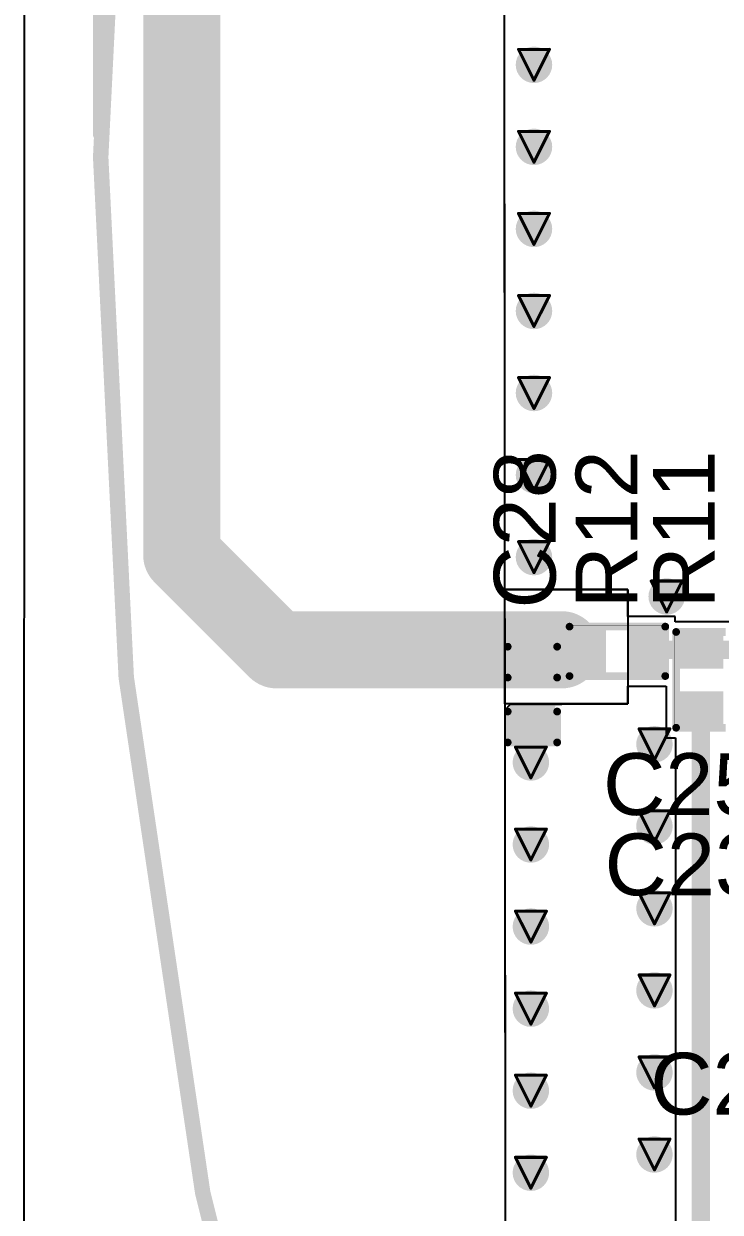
# Model space of a CAD drawing. Header units: inches. Extents: x -89 to 427, y -87 to 99.
# Drawn here: x -88.58 to -77.13, y -17.35 to 2.19 of the extents above; entities that cross this region are included whole.
import ezdxf

# ---------------------------------------------------------------- set-up
doc = ezdxf.new("R2010")
doc.units = ezdxf.units.IN
for name, color, linetype in [('Board_Outline', 56, 'Continuous'), ('Bottom Layer', 5, 'Continuous'), ('Dimension', 6, 'Continuous'), ('Drill Drawing', 1, 'Continuous'), ('Multi-Layer', 9, 'Continuous'), ('Top Layer', 1, 'Continuous'), ('Top Overlay', 2, 'Continuous'), ('Top Paste', 8, 'Continuous'), ('Top Solder', 216, 'Continuous'), ('Via Holes', 16, 'Continuous')]:
    doc.layers.add(name, color=color, linetype=linetype)
doc.styles.add('Arial', font='', dxfattribs={"height": 0.2})
doc.styles.get('Arial').set_extended_font_data('Arial')

msp = doc.modelspace()

# ---------------------------------------------------------------- hatches: boundary and pattern name
at = {"layer": 'Bottom Layer'}
h = msp.add_hatch(color=5, dxfattribs=at)
edge = h.paths.add_edge_path()
edge.add_arc((-80.188, 1.519), 0.3, 0, 360)
h = msp.add_hatch(color=5, dxfattribs=at)
edge = h.paths.add_edge_path()
edge.add_arc((-80.188, 0.17), 0.3, 0, 360)
h = msp.add_hatch(color=5, dxfattribs=at)
edge = h.paths.add_edge_path()
edge.add_arc((-80.188, -1.18), 0.3, 0, 360)
h = msp.add_hatch(color=5, dxfattribs=at)
edge = h.paths.add_edge_path()
edge.add_arc((-80.188, -2.53), 0.3, 0, 360)
h = msp.add_hatch(color=5, dxfattribs=at)
edge = h.paths.add_edge_path()
edge.add_arc((-80.188, -3.879), 0.3, 0, 360)
h = msp.add_hatch(color=5, dxfattribs=at)
edge = h.paths.add_edge_path()
edge.add_arc((-80.188, -5.229), 0.3, 0, 360)
h = msp.add_hatch(color=5, dxfattribs=at)
edge = h.paths.add_edge_path()
edge.add_arc((-80.188, -6.579), 0.3, 0, 360)
h = msp.add_hatch(color=5, dxfattribs=at)
edge = h.paths.add_edge_path()
edge.add_arc((-78.006, -7.226), 0.3, 0, 360)
h = msp.add_hatch(color=5, dxfattribs=at)
edge = h.paths.add_edge_path()
edge.add_arc((-78.207, -9.657), 0.3, 0, 360)
h = msp.add_hatch(color=5, dxfattribs=at)
edge = h.paths.add_edge_path()
edge.add_arc((-80.239, -9.957), 0.3, 0, 360)
h = msp.add_hatch(color=5, dxfattribs=at)
edge = h.paths.add_edge_path()
edge.add_arc((-78.207, -11.006), 0.3, 0, 360)
h = msp.add_hatch(color=5, dxfattribs=at)
edge = h.paths.add_edge_path()
edge.add_arc((-80.239, -11.306), 0.3, 0, 360)
h = msp.add_hatch(color=5, dxfattribs=at)
edge = h.paths.add_edge_path()
edge.add_arc((-78.207, -12.356), 0.3, 0, 360)
h = msp.add_hatch(color=5, dxfattribs=at)
edge = h.paths.add_edge_path()
edge.add_arc((-80.239, -12.656), 0.3, 0, 360)
h = msp.add_hatch(color=5, dxfattribs=at)
edge = h.paths.add_edge_path()
edge.add_arc((-78.207, -13.706), 0.3, 0, 360)
h = msp.add_hatch(color=5, dxfattribs=at)
edge = h.paths.add_edge_path()
edge.add_arc((-80.239, -14.006), 0.3, 0, 360)
h = msp.add_hatch(color=5, dxfattribs=at)
edge = h.paths.add_edge_path()
edge.add_arc((-78.207, -15.055), 0.3, 0, 360)
h = msp.add_hatch(color=5, dxfattribs=at)
edge = h.paths.add_edge_path()
edge.add_arc((-80.239, -15.355), 0.3, 0, 360)
h = msp.add_hatch(color=5, dxfattribs=at)
edge = h.paths.add_edge_path()
edge.add_arc((-78.207, -16.405), 0.3, 0, 360)
h = msp.add_hatch(color=5, dxfattribs=at)
edge = h.paths.add_edge_path()
edge.add_arc((-80.239, -16.705), 0.3, 0, 360)
at = {"layer": 'Top Layer'}
h = msp.add_hatch(color=1, dxfattribs=at)
edge = h.paths.add_edge_path()
edge.add_arc((-80.188, 1.519), 0.3, 0, 360)
h = msp.add_hatch(color=1, dxfattribs=at)
edge = h.paths.add_edge_path()
edge.add_arc((-80.188, 0.17), 0.3, 0, 360)
h = msp.add_hatch(color=1, dxfattribs=at)
edge = h.paths.add_edge_path()
edge.add_arc((-80.188, -1.18), 0.3, 0, 360)
h = msp.add_hatch(color=1, dxfattribs=at)
edge = h.paths.add_edge_path()
edge.add_arc((-80.188, -2.53), 0.3, 0, 360)
h = msp.add_hatch(color=1, dxfattribs=at)
edge = h.paths.add_edge_path()
edge.add_arc((-80.188, -3.879), 0.3, 0, 360)
h = msp.add_hatch(color=1, dxfattribs=at)
edge = h.paths.add_edge_path()
edge.add_arc((-80.188, -5.229), 0.3, 0, 360)
h = msp.add_hatch(color=1, dxfattribs=at)
edge = h.paths.add_edge_path()
edge.add_arc((-80.188, -6.579), 0.3, 0, 360)
h = msp.add_hatch(color=1, dxfattribs=at)
edge = h.paths.add_edge_path()
edge.add_arc((-78.006, -7.226), 0.3, 0, 360)
for points in [[(-79.057, -7.811), (-79.057, -8.446), (-79.515, -8.446), (-79.515, -7.811)], [(-78.118, -7.811), (-78.118, -8.446), (-78.575, -8.446), (-78.575, -7.811)], [(-77.762, -7.899), (-77.127, -7.899), (-77.127, -8.357), (-77.762, -8.357)], [(-79.896, -8.598), (-80.531, -8.598), (-80.531, -8.141), (-79.896, -8.141)], [(-77.762, -8.839), (-77.127, -8.839), (-77.127, -9.296), (-77.762, -9.296)], [(-79.896, -9.538), (-80.531, -9.538), (-80.531, -9.081), (-79.896, -9.081)]]:
    msp.add_hatch(color=1, dxfattribs=at).paths.add_polyline_path(points)
h = msp.add_hatch(color=1, dxfattribs=at)
edge = h.paths.add_edge_path()
edge.add_arc((-78.207, -9.657), 0.3, 0, 360)
h = msp.add_hatch(color=1, dxfattribs=at)
edge = h.paths.add_edge_path()
edge.add_arc((-80.239, -9.957), 0.3, 0, 360)
h = msp.add_hatch(color=1, dxfattribs=at)
edge = h.paths.add_edge_path()
edge.add_arc((-78.207, -11.006), 0.3, 0, 360)
h = msp.add_hatch(color=1, dxfattribs=at)
edge = h.paths.add_edge_path()
edge.add_arc((-80.239, -11.306), 0.3, 0, 360)
h = msp.add_hatch(color=1, dxfattribs=at)
edge = h.paths.add_edge_path()
edge.add_arc((-78.207, -12.356), 0.3, 0, 360)
h = msp.add_hatch(color=1, dxfattribs=at)
edge = h.paths.add_edge_path()
edge.add_arc((-80.239, -12.656), 0.3, 0, 360)
h = msp.add_hatch(color=1, dxfattribs=at)
edge = h.paths.add_edge_path()
edge.add_arc((-78.207, -13.706), 0.3, 0, 360)
h = msp.add_hatch(color=1, dxfattribs=at)
edge = h.paths.add_edge_path()
edge.add_arc((-80.239, -14.006), 0.3, 0, 360)
h = msp.add_hatch(color=1, dxfattribs=at)
edge = h.paths.add_edge_path()
edge.add_arc((-78.207, -15.055), 0.3, 0, 360)
h = msp.add_hatch(color=1, dxfattribs=at)
edge = h.paths.add_edge_path()
edge.add_arc((-80.239, -15.355), 0.3, 0, 360)
h = msp.add_hatch(color=1, dxfattribs=at)
edge = h.paths.add_edge_path()
edge.add_arc((-78.207, -16.405), 0.3, 0, 360)
h = msp.add_hatch(color=1, dxfattribs=at)
edge = h.paths.add_edge_path()
edge.add_arc((-80.239, -16.705), 0.3, 0, 360)
at = {"layer": 'Top Paste'}
for points in [[(-79.057, -7.811), (-79.057, -8.446), (-79.515, -8.446), (-79.515, -7.811)], [(-78.118, -7.811), (-78.118, -8.446), (-78.575, -8.446), (-78.575, -7.811)], [(-77.762, -7.899), (-77.127, -7.899), (-77.127, -8.357), (-77.762, -8.357)], [(-79.896, -8.598), (-80.531, -8.598), (-80.531, -8.141), (-79.896, -8.141)], [(-77.762, -8.839), (-77.127, -8.839), (-77.127, -9.296), (-77.762, -9.296)], [(-79.896, -9.538), (-80.531, -9.538), (-80.531, -9.081), (-79.896, -9.081)]]:
    msp.add_hatch(color=8, dxfattribs=at).paths.add_polyline_path(points)
at = {"layer": 'Top Solder'}
for points in [[(-79.002, -7.756), (-79.002, -8.501), (-79.57, -8.501), (-79.57, -7.756)], [(-78.063, -7.756), (-78.063, -8.501), (-78.63, -8.501), (-78.63, -7.756)], [(-77.817, -7.844), (-77.072, -7.844), (-77.072, -8.412), (-77.817, -8.412)], [(-79.836, -8.658), (-80.591, -8.658), (-80.591, -8.081), (-79.836, -8.081)], [(-77.817, -8.784), (-77.072, -8.784), (-77.072, -9.351), (-77.817, -9.351)], [(-79.836, -9.598), (-80.591, -9.598), (-80.591, -9.021), (-79.836, -9.021)]]:
    msp.add_hatch(color=216, dxfattribs=at).paths.add_polyline_path(points)
at = {"layer": 'Via Holes'}
h = msp.add_hatch(color=7, dxfattribs=at)
edge = h.paths.add_edge_path()
edge.add_arc((-80.188, 1.519), 0.15, 0, 360)
h = msp.add_hatch(color=7, dxfattribs=at)
edge = h.paths.add_edge_path()
edge.add_arc((-80.188, 0.17), 0.15, 0, 360)
h = msp.add_hatch(color=7, dxfattribs=at)
edge = h.paths.add_edge_path()
edge.add_arc((-80.188, -1.18), 0.15, 0, 360)
h = msp.add_hatch(color=7, dxfattribs=at)
edge = h.paths.add_edge_path()
edge.add_arc((-80.188, -2.53), 0.15, 0, 360)
h = msp.add_hatch(color=7, dxfattribs=at)
edge = h.paths.add_edge_path()
edge.add_arc((-80.188, -3.879), 0.15, 0, 360)
h = msp.add_hatch(color=7, dxfattribs=at)
edge = h.paths.add_edge_path()
edge.add_arc((-80.188, -5.229), 0.15, 0, 360)
h = msp.add_hatch(color=7, dxfattribs=at)
edge = h.paths.add_edge_path()
edge.add_arc((-80.188, -6.579), 0.15, 0, 360)
h = msp.add_hatch(color=7, dxfattribs=at)
edge = h.paths.add_edge_path()
edge.add_arc((-78.006, -7.226), 0.15, 0, 360)
h = msp.add_hatch(color=7, dxfattribs=at)
edge = h.paths.add_edge_path()
edge.add_arc((-78.207, -9.657), 0.15, 0, 360)
h = msp.add_hatch(color=7, dxfattribs=at)
edge = h.paths.add_edge_path()
edge.add_arc((-80.239, -9.957), 0.15, 0, 360)
h = msp.add_hatch(color=7, dxfattribs=at)
edge = h.paths.add_edge_path()
edge.add_arc((-78.207, -11.006), 0.15, 0, 360)
h = msp.add_hatch(color=7, dxfattribs=at)
edge = h.paths.add_edge_path()
edge.add_arc((-80.239, -11.306), 0.15, 0, 360)
h = msp.add_hatch(color=7, dxfattribs=at)
edge = h.paths.add_edge_path()
edge.add_arc((-78.207, -12.356), 0.15, 0, 360)
h = msp.add_hatch(color=7, dxfattribs=at)
edge = h.paths.add_edge_path()
edge.add_arc((-80.239, -12.656), 0.15, 0, 360)
h = msp.add_hatch(color=7, dxfattribs=at)
edge = h.paths.add_edge_path()
edge.add_arc((-78.207, -13.706), 0.15, 0, 360)
h = msp.add_hatch(color=7, dxfattribs=at)
edge = h.paths.add_edge_path()
edge.add_arc((-80.239, -14.006), 0.15, 0, 360)
h = msp.add_hatch(color=7, dxfattribs=at)
edge = h.paths.add_edge_path()
edge.add_arc((-78.207, -15.055), 0.15, 0, 360)
h = msp.add_hatch(color=7, dxfattribs=at)
edge = h.paths.add_edge_path()
edge.add_arc((-80.239, -15.355), 0.15, 0, 360)
h = msp.add_hatch(color=7, dxfattribs=at)
edge = h.paths.add_edge_path()
edge.add_arc((-78.207, -16.405), 0.15, 0, 360)
h = msp.add_hatch(color=7, dxfattribs=at)
edge = h.paths.add_edge_path()
edge.add_arc((-80.239, -16.705), 0.15, 0, 360)

# ---------------------------------------------------------------- linework, layer by layer
at = {"layer": 'Board_Outline'}
for points in [[(87.312, 0, 0.254, 0.254, 1), (-87.312, 0, 0.254, 0.254, 1)], [(-87.376, 0, 0.127, 0.127, 1), (-87.249, 0, 0.127, 0.127, 1)]]:
    msp.add_lwpolyline(points, format="xyseb", close=True, dxfattribs=at)
at = {"layer": 'Bottom Layer'}
msp.add_line((-80.644, -32.791), (-80.698, 32.66), dxfattribs=at)
at = {"layer": 'Dimension'}
msp.add_lwpolyline([(-87.312, 0.381, 0.254, 0.254, 0), (-87.312, 98.831, 0.254, 0.254, 0)], format="xyseb", dxfattribs=at)
msp.add_lwpolyline([(-87.376, 0.381, 0.127, 0.127, 1), (-87.249, 0.381, 0.127, 0.127, 1)], format="xyseb", close=True, dxfattribs=at)
at = {"layer": 'Drill Drawing'}
for points in [[(-80.442, 1.773, 0.0508, 0.0508, 0), (-79.934, 1.773, 0.0508, 0.0508, 0)], [(-80.442, 1.773, 0.0508, 0.0508, 0), (-80.188, 1.265, 0.0508, 0.0508, 0)], [(-80.188, 1.265, 0.0508, 0.0508, 0), (-79.934, 1.773, 0.0508, 0.0508, 0)], [(-80.442, 0.424, 0.0508, 0.0508, 0), (-79.934, 0.424, 0.0508, 0.0508, 0)], [(-80.442, 0.424, 0.0508, 0.0508, 0), (-80.188, -0.084, 0.0508, 0.0508, 0)], [(-80.188, -0.084, 0.0508, 0.0508, 0), (-79.934, 0.424, 0.0508, 0.0508, 0)], [(-80.442, -0.926, 0.0508, 0.0508, 0), (-79.934, -0.926, 0.0508, 0.0508, 0)], [(-80.442, -0.926, 0.0508, 0.0508, 0), (-80.188, -1.434, 0.0508, 0.0508, 0)], [(-80.188, -1.434, 0.0508, 0.0508, 0), (-79.934, -0.926, 0.0508, 0.0508, 0)], [(-80.442, -2.276, 0.0508, 0.0508, 0), (-79.934, -2.276, 0.0508, 0.0508, 0)], [(-80.442, -2.276, 0.0508, 0.0508, 0), (-80.188, -2.784, 0.0508, 0.0508, 0)], [(-80.188, -2.784, 0.0508, 0.0508, 0), (-79.934, -2.276, 0.0508, 0.0508, 0)], [(-80.442, -3.625, 0.0508, 0.0508, 0), (-79.934, -3.625, 0.0508, 0.0508, 0)], [(-80.442, -3.625, 0.0508, 0.0508, 0), (-80.188, -4.133, 0.0508, 0.0508, 0)], [(-80.188, -4.133, 0.0508, 0.0508, 0), (-79.934, -3.625, 0.0508, 0.0508, 0)], [(-80.442, -4.975, 0.0508, 0.0508, 0), (-79.934, -4.975, 0.0508, 0.0508, 0)], [(-80.442, -4.975, 0.0508, 0.0508, 0), (-80.188, -5.483, 0.0508, 0.0508, 0)], [(-80.188, -5.483, 0.0508, 0.0508, 0), (-79.934, -4.975, 0.0508, 0.0508, 0)], [(-80.442, -6.325, 0.0508, 0.0508, 0), (-79.934, -6.325, 0.0508, 0.0508, 0)], [(-80.442, -6.325, 0.0508, 0.0508, 0), (-80.188, -6.833, 0.0508, 0.0508, 0)], [(-80.188, -6.833, 0.0508, 0.0508, 0), (-79.934, -6.325, 0.0508, 0.0508, 0)], [(-78.26, -6.972, 0.0508, 0.0508, 0), (-77.752, -6.972, 0.0508, 0.0508, 0)], [(-78.26, -6.972, 0.0508, 0.0508, 0), (-78.006, -7.48, 0.0508, 0.0508, 0)], [(-78.006, -7.48, 0.0508, 0.0508, 0), (-77.752, -6.972, 0.0508, 0.0508, 0)], [(-78.461, -9.403, 0.0508, 0.0508, 0), (-77.953, -9.403, 0.0508, 0.0508, 0)], [(-78.461, -9.403, 0.0508, 0.0508, 0), (-78.207, -9.911, 0.0508, 0.0508, 0)], [(-78.207, -9.911, 0.0508, 0.0508, 0), (-77.953, -9.403, 0.0508, 0.0508, 0)], [(-80.493, -9.703, 0.0508, 0.0508, 0), (-79.985, -9.703, 0.0508, 0.0508, 0)], [(-80.493, -9.703, 0.0508, 0.0508, 0), (-80.239, -10.211, 0.0508, 0.0508, 0)], [(-80.239, -10.211, 0.0508, 0.0508, 0), (-79.985, -9.703, 0.0508, 0.0508, 0)], [(-78.461, -10.752, 0.0508, 0.0508, 0), (-77.953, -10.752, 0.0508, 0.0508, 0)], [(-78.461, -10.752, 0.0508, 0.0508, 0), (-78.207, -11.26, 0.0508, 0.0508, 0)], [(-78.207, -11.26, 0.0508, 0.0508, 0), (-77.953, -10.752, 0.0508, 0.0508, 0)], [(-80.493, -11.052, 0.0508, 0.0508, 0), (-79.985, -11.052, 0.0508, 0.0508, 0)], [(-80.493, -11.052, 0.0508, 0.0508, 0), (-80.239, -11.56, 0.0508, 0.0508, 0)], [(-80.239, -11.56, 0.0508, 0.0508, 0), (-79.985, -11.052, 0.0508, 0.0508, 0)], [(-78.461, -12.102, 0.0508, 0.0508, 0), (-77.953, -12.102, 0.0508, 0.0508, 0)], [(-78.461, -12.102, 0.0508, 0.0508, 0), (-78.207, -12.61, 0.0508, 0.0508, 0)], [(-78.207, -12.61, 0.0508, 0.0508, 0), (-77.953, -12.102, 0.0508, 0.0508, 0)], [(-80.493, -12.402, 0.0508, 0.0508, 0), (-79.985, -12.402, 0.0508, 0.0508, 0)], [(-80.493, -12.402, 0.0508, 0.0508, 0), (-80.239, -12.91, 0.0508, 0.0508, 0)], [(-80.239, -12.91, 0.0508, 0.0508, 0), (-79.985, -12.402, 0.0508, 0.0508, 0)], [(-78.461, -13.452, 0.0508, 0.0508, 0), (-77.953, -13.452, 0.0508, 0.0508, 0)], [(-78.461, -13.452, 0.0508, 0.0508, 0), (-78.207, -13.96, 0.0508, 0.0508, 0)], [(-78.207, -13.96, 0.0508, 0.0508, 0), (-77.953, -13.452, 0.0508, 0.0508, 0)], [(-80.493, -13.752, 0.0508, 0.0508, 0), (-79.985, -13.752, 0.0508, 0.0508, 0)], [(-80.493, -13.752, 0.0508, 0.0508, 0), (-80.239, -14.26, 0.0508, 0.0508, 0)], [(-80.239, -14.26, 0.0508, 0.0508, 0), (-79.985, -13.752, 0.0508, 0.0508, 0)], [(-78.461, -14.801, 0.0508, 0.0508, 0), (-77.953, -14.801, 0.0508, 0.0508, 0)], [(-78.461, -14.801, 0.0508, 0.0508, 0), (-78.207, -15.309, 0.0508, 0.0508, 0)], [(-78.207, -15.309, 0.0508, 0.0508, 0), (-77.953, -14.801, 0.0508, 0.0508, 0)], [(-80.493, -15.101, 0.0508, 0.0508, 0), (-79.985, -15.101, 0.0508, 0.0508, 0)], [(-80.493, -15.101, 0.0508, 0.0508, 0), (-80.239, -15.609, 0.0508, 0.0508, 0)], [(-80.239, -15.609, 0.0508, 0.0508, 0), (-79.985, -15.101, 0.0508, 0.0508, 0)], [(-78.461, -16.151, 0.0508, 0.0508, 0), (-77.953, -16.151, 0.0508, 0.0508, 0)], [(-78.461, -16.151, 0.0508, 0.0508, 0), (-78.207, -16.659, 0.0508, 0.0508, 0)], [(-78.207, -16.659, 0.0508, 0.0508, 0), (-77.953, -16.151, 0.0508, 0.0508, 0)], [(-80.493, -16.451, 0.0508, 0.0508, 0), (-79.985, -16.451, 0.0508, 0.0508, 0)], [(-80.493, -16.451, 0.0508, 0.0508, 0), (-80.239, -16.959, 0.0508, 0.0508, 0)], [(-80.239, -16.959, 0.0508, 0.0508, 0), (-79.985, -16.451, 0.0508, 0.0508, 0)]]:
    msp.add_lwpolyline(points, format="xyseb", dxfattribs=at)
for points in [[(-80.454, 1.773, 0.0254, 0.0254, 1), (-80.429, 1.773, 0.0254, 0.0254, 1)], [(-80.454, 1.773, 0.0254, 0.0254, 1), (-80.429, 1.773, 0.0254, 0.0254, 1)], [(-79.947, 1.773, 0.0254, 0.0254, 1), (-79.921, 1.773, 0.0254, 0.0254, 1)], [(-79.947, 1.773, 0.0254, 0.0254, 1), (-79.921, 1.773, 0.0254, 0.0254, 1)], [(-80.201, 1.265, 0.0254, 0.0254, 1), (-80.175, 1.265, 0.0254, 0.0254, 1)], [(-80.201, 1.265, 0.0254, 0.0254, 1), (-80.175, 1.265, 0.0254, 0.0254, 1)], [(-80.454, 0.424, 0.0254, 0.0254, 1), (-80.429, 0.424, 0.0254, 0.0254, 1)], [(-80.454, 0.424, 0.0254, 0.0254, 1), (-80.429, 0.424, 0.0254, 0.0254, 1)], [(-79.947, 0.424, 0.0254, 0.0254, 1), (-79.921, 0.424, 0.0254, 0.0254, 1)], [(-79.947, 0.424, 0.0254, 0.0254, 1), (-79.921, 0.424, 0.0254, 0.0254, 1)], [(-80.201, -0.084, 0.0254, 0.0254, 1), (-80.175, -0.084, 0.0254, 0.0254, 1)], [(-80.201, -0.084, 0.0254, 0.0254, 1), (-80.175, -0.084, 0.0254, 0.0254, 1)], [(-80.454, -0.926, 0.0254, 0.0254, 1), (-80.429, -0.926, 0.0254, 0.0254, 1)], [(-80.454, -0.926, 0.0254, 0.0254, 1), (-80.429, -0.926, 0.0254, 0.0254, 1)], [(-79.947, -0.926, 0.0254, 0.0254, 1), (-79.921, -0.926, 0.0254, 0.0254, 1)], [(-79.947, -0.926, 0.0254, 0.0254, 1), (-79.921, -0.926, 0.0254, 0.0254, 1)], [(-80.201, -1.434, 0.0254, 0.0254, 1), (-80.175, -1.434, 0.0254, 0.0254, 1)], [(-80.201, -1.434, 0.0254, 0.0254, 1), (-80.175, -1.434, 0.0254, 0.0254, 1)], [(-80.454, -2.276, 0.0254, 0.0254, 1), (-80.429, -2.276, 0.0254, 0.0254, 1)], [(-80.454, -2.276, 0.0254, 0.0254, 1), (-80.429, -2.276, 0.0254, 0.0254, 1)], [(-79.947, -2.276, 0.0254, 0.0254, 1), (-79.921, -2.276, 0.0254, 0.0254, 1)], [(-79.947, -2.276, 0.0254, 0.0254, 1), (-79.921, -2.276, 0.0254, 0.0254, 1)], [(-80.201, -2.784, 0.0254, 0.0254, 1), (-80.175, -2.784, 0.0254, 0.0254, 1)], [(-80.201, -2.784, 0.0254, 0.0254, 1), (-80.175, -2.784, 0.0254, 0.0254, 1)], [(-80.454, -3.625, 0.0254, 0.0254, 1), (-80.429, -3.625, 0.0254, 0.0254, 1)], [(-80.454, -3.625, 0.0254, 0.0254, 1), (-80.429, -3.625, 0.0254, 0.0254, 1)], [(-79.947, -3.625, 0.0254, 0.0254, 1), (-79.921, -3.625, 0.0254, 0.0254, 1)], [(-79.947, -3.625, 0.0254, 0.0254, 1), (-79.921, -3.625, 0.0254, 0.0254, 1)], [(-80.201, -4.133, 0.0254, 0.0254, 1), (-80.175, -4.133, 0.0254, 0.0254, 1)], [(-80.201, -4.133, 0.0254, 0.0254, 1), (-80.175, -4.133, 0.0254, 0.0254, 1)], [(-80.454, -4.975, 0.0254, 0.0254, 1), (-80.429, -4.975, 0.0254, 0.0254, 1)], [(-80.454, -4.975, 0.0254, 0.0254, 1), (-80.429, -4.975, 0.0254, 0.0254, 1)], [(-79.947, -4.975, 0.0254, 0.0254, 1), (-79.921, -4.975, 0.0254, 0.0254, 1)], [(-79.947, -4.975, 0.0254, 0.0254, 1), (-79.921, -4.975, 0.0254, 0.0254, 1)], [(-80.201, -5.483, 0.0254, 0.0254, 1), (-80.175, -5.483, 0.0254, 0.0254, 1)], [(-80.201, -5.483, 0.0254, 0.0254, 1), (-80.175, -5.483, 0.0254, 0.0254, 1)], [(-80.454, -6.325, 0.0254, 0.0254, 1), (-80.429, -6.325, 0.0254, 0.0254, 1)], [(-80.454, -6.325, 0.0254, 0.0254, 1), (-80.429, -6.325, 0.0254, 0.0254, 1)], [(-79.947, -6.325, 0.0254, 0.0254, 1), (-79.921, -6.325, 0.0254, 0.0254, 1)], [(-79.947, -6.325, 0.0254, 0.0254, 1), (-79.921, -6.325, 0.0254, 0.0254, 1)], [(-80.201, -6.833, 0.0254, 0.0254, 1), (-80.175, -6.833, 0.0254, 0.0254, 1)], [(-80.201, -6.833, 0.0254, 0.0254, 1), (-80.175, -6.833, 0.0254, 0.0254, 1)], [(-78.273, -6.972, 0.0254, 0.0254, 1), (-78.247, -6.972, 0.0254, 0.0254, 1)], [(-78.273, -6.972, 0.0254, 0.0254, 1), (-78.247, -6.972, 0.0254, 0.0254, 1)], [(-77.765, -6.972, 0.0254, 0.0254, 1), (-77.739, -6.972, 0.0254, 0.0254, 1)], [(-77.765, -6.972, 0.0254, 0.0254, 1), (-77.739, -6.972, 0.0254, 0.0254, 1)], [(-78.019, -7.48, 0.0254, 0.0254, 1), (-77.993, -7.48, 0.0254, 0.0254, 1)], [(-78.019, -7.48, 0.0254, 0.0254, 1), (-77.993, -7.48, 0.0254, 0.0254, 1)], [(-78.473, -9.403, 0.0254, 0.0254, 1), (-78.448, -9.403, 0.0254, 0.0254, 1)], [(-78.473, -9.403, 0.0254, 0.0254, 1), (-78.448, -9.403, 0.0254, 0.0254, 1)], [(-77.965, -9.403, 0.0254, 0.0254, 1), (-77.94, -9.403, 0.0254, 0.0254, 1)], [(-77.965, -9.403, 0.0254, 0.0254, 1), (-77.94, -9.403, 0.0254, 0.0254, 1)], [(-80.505, -9.703, 0.0254, 0.0254, 1), (-80.48, -9.703, 0.0254, 0.0254, 1)], [(-80.505, -9.703, 0.0254, 0.0254, 1), (-80.48, -9.703, 0.0254, 0.0254, 1)], [(-79.997, -9.703, 0.0254, 0.0254, 1), (-79.972, -9.703, 0.0254, 0.0254, 1)], [(-79.997, -9.703, 0.0254, 0.0254, 1), (-79.972, -9.703, 0.0254, 0.0254, 1)], [(-78.219, -9.911, 0.0254, 0.0254, 1), (-78.194, -9.911, 0.0254, 0.0254, 1)], [(-78.219, -9.911, 0.0254, 0.0254, 1), (-78.194, -9.911, 0.0254, 0.0254, 1)], [(-80.251, -10.211, 0.0254, 0.0254, 1), (-80.226, -10.211, 0.0254, 0.0254, 1)], [(-80.251, -10.211, 0.0254, 0.0254, 1), (-80.226, -10.211, 0.0254, 0.0254, 1)], [(-78.473, -10.752, 0.0254, 0.0254, 1), (-78.448, -10.752, 0.0254, 0.0254, 1)], [(-78.473, -10.752, 0.0254, 0.0254, 1), (-78.448, -10.752, 0.0254, 0.0254, 1)], [(-77.965, -10.752, 0.0254, 0.0254, 1), (-77.94, -10.752, 0.0254, 0.0254, 1)], [(-77.965, -10.752, 0.0254, 0.0254, 1), (-77.94, -10.752, 0.0254, 0.0254, 1)], [(-80.505, -11.052, 0.0254, 0.0254, 1), (-80.48, -11.052, 0.0254, 0.0254, 1)], [(-80.505, -11.052, 0.0254, 0.0254, 1), (-80.48, -11.052, 0.0254, 0.0254, 1)], [(-79.997, -11.052, 0.0254, 0.0254, 1), (-79.972, -11.052, 0.0254, 0.0254, 1)], [(-79.997, -11.052, 0.0254, 0.0254, 1), (-79.972, -11.052, 0.0254, 0.0254, 1)], [(-78.219, -11.26, 0.0254, 0.0254, 1), (-78.194, -11.26, 0.0254, 0.0254, 1)], [(-78.219, -11.26, 0.0254, 0.0254, 1), (-78.194, -11.26, 0.0254, 0.0254, 1)], [(-80.251, -11.56, 0.0254, 0.0254, 1), (-80.226, -11.56, 0.0254, 0.0254, 1)], [(-80.251, -11.56, 0.0254, 0.0254, 1), (-80.226, -11.56, 0.0254, 0.0254, 1)], [(-78.473, -12.102, 0.0254, 0.0254, 1), (-78.448, -12.102, 0.0254, 0.0254, 1)], [(-78.473, -12.102, 0.0254, 0.0254, 1), (-78.448, -12.102, 0.0254, 0.0254, 1)], [(-77.965, -12.102, 0.0254, 0.0254, 1), (-77.94, -12.102, 0.0254, 0.0254, 1)], [(-77.965, -12.102, 0.0254, 0.0254, 1), (-77.94, -12.102, 0.0254, 0.0254, 1)], [(-80.505, -12.402, 0.0254, 0.0254, 1), (-80.48, -12.402, 0.0254, 0.0254, 1)], [(-80.505, -12.402, 0.0254, 0.0254, 1), (-80.48, -12.402, 0.0254, 0.0254, 1)], [(-79.997, -12.402, 0.0254, 0.0254, 1), (-79.972, -12.402, 0.0254, 0.0254, 1)], [(-79.997, -12.402, 0.0254, 0.0254, 1), (-79.972, -12.402, 0.0254, 0.0254, 1)], [(-78.219, -12.61, 0.0254, 0.0254, 1), (-78.194, -12.61, 0.0254, 0.0254, 1)], [(-78.219, -12.61, 0.0254, 0.0254, 1), (-78.194, -12.61, 0.0254, 0.0254, 1)], [(-80.251, -12.91, 0.0254, 0.0254, 1), (-80.226, -12.91, 0.0254, 0.0254, 1)], [(-80.251, -12.91, 0.0254, 0.0254, 1), (-80.226, -12.91, 0.0254, 0.0254, 1)], [(-78.473, -13.452, 0.0254, 0.0254, 1), (-78.448, -13.452, 0.0254, 0.0254, 1)], [(-78.473, -13.452, 0.0254, 0.0254, 1), (-78.448, -13.452, 0.0254, 0.0254, 1)], [(-77.965, -13.452, 0.0254, 0.0254, 1), (-77.94, -13.452, 0.0254, 0.0254, 1)], [(-77.965, -13.452, 0.0254, 0.0254, 1), (-77.94, -13.452, 0.0254, 0.0254, 1)], [(-80.505, -13.752, 0.0254, 0.0254, 1), (-80.48, -13.752, 0.0254, 0.0254, 1)], [(-80.505, -13.752, 0.0254, 0.0254, 1), (-80.48, -13.752, 0.0254, 0.0254, 1)], [(-79.997, -13.752, 0.0254, 0.0254, 1), (-79.972, -13.752, 0.0254, 0.0254, 1)], [(-79.997, -13.752, 0.0254, 0.0254, 1), (-79.972, -13.752, 0.0254, 0.0254, 1)], [(-78.219, -13.96, 0.0254, 0.0254, 1), (-78.194, -13.96, 0.0254, 0.0254, 1)], [(-78.219, -13.96, 0.0254, 0.0254, 1), (-78.194, -13.96, 0.0254, 0.0254, 1)], [(-80.251, -14.26, 0.0254, 0.0254, 1), (-80.226, -14.26, 0.0254, 0.0254, 1)], [(-80.251, -14.26, 0.0254, 0.0254, 1), (-80.226, -14.26, 0.0254, 0.0254, 1)], [(-78.473, -14.801, 0.0254, 0.0254, 1), (-78.448, -14.801, 0.0254, 0.0254, 1)], [(-78.473, -14.801, 0.0254, 0.0254, 1), (-78.448, -14.801, 0.0254, 0.0254, 1)], [(-77.965, -14.801, 0.0254, 0.0254, 1), (-77.94, -14.801, 0.0254, 0.0254, 1)], [(-77.965, -14.801, 0.0254, 0.0254, 1), (-77.94, -14.801, 0.0254, 0.0254, 1)], [(-80.505, -15.101, 0.0254, 0.0254, 1), (-80.48, -15.101, 0.0254, 0.0254, 1)], [(-80.505, -15.101, 0.0254, 0.0254, 1), (-80.48, -15.101, 0.0254, 0.0254, 1)], [(-79.997, -15.101, 0.0254, 0.0254, 1), (-79.972, -15.101, 0.0254, 0.0254, 1)], [(-79.997, -15.101, 0.0254, 0.0254, 1), (-79.972, -15.101, 0.0254, 0.0254, 1)], [(-78.219, -15.309, 0.0254, 0.0254, 1), (-78.194, -15.309, 0.0254, 0.0254, 1)], [(-78.219, -15.309, 0.0254, 0.0254, 1), (-78.194, -15.309, 0.0254, 0.0254, 1)], [(-80.251, -15.609, 0.0254, 0.0254, 1), (-80.226, -15.609, 0.0254, 0.0254, 1)], [(-80.251, -15.609, 0.0254, 0.0254, 1), (-80.226, -15.609, 0.0254, 0.0254, 1)], [(-78.473, -16.151, 0.0254, 0.0254, 1), (-78.448, -16.151, 0.0254, 0.0254, 1)], [(-78.473, -16.151, 0.0254, 0.0254, 1), (-78.448, -16.151, 0.0254, 0.0254, 1)], [(-77.965, -16.151, 0.0254, 0.0254, 1), (-77.94, -16.151, 0.0254, 0.0254, 1)], [(-77.965, -16.151, 0.0254, 0.0254, 1), (-77.94, -16.151, 0.0254, 0.0254, 1)], [(-80.505, -16.451, 0.0254, 0.0254, 1), (-80.48, -16.451, 0.0254, 0.0254, 1)], [(-80.505, -16.451, 0.0254, 0.0254, 1), (-80.48, -16.451, 0.0254, 0.0254, 1)], [(-79.997, -16.451, 0.0254, 0.0254, 1), (-79.972, -16.451, 0.0254, 0.0254, 1)], [(-79.997, -16.451, 0.0254, 0.0254, 1), (-79.972, -16.451, 0.0254, 0.0254, 1)], [(-78.219, -16.659, 0.0254, 0.0254, 1), (-78.194, -16.659, 0.0254, 0.0254, 1)], [(-78.219, -16.659, 0.0254, 0.0254, 1), (-78.194, -16.659, 0.0254, 0.0254, 1)], [(-80.251, -16.959, 0.0254, 0.0254, 1), (-80.226, -16.959, 0.0254, 0.0254, 1)], [(-80.251, -16.959, 0.0254, 0.0254, 1), (-80.226, -16.959, 0.0254, 0.0254, 1)]]:
    msp.add_lwpolyline(points, format="xyseb", close=True, dxfattribs=at)
at = {"layer": 'Multi-Layer'}
for p, q in [((-88.57, 33.401), (-88.576, -33.63)), ((-80.643, -33.63), (-80.698, 33.401))]:
    msp.add_line(p, q, dxfattribs=at)
at = {"layer": 'Top Layer'}
for p, q in [((-80.665, -7.112), (-80.698, 32.66)), ((-80.666, -8.992), (-80.666, -7.112)), ((-80.666, -7.112), (-78.643, -7.112)), ((-78.643, -7.112), (-80.665, -7.112)), ((-78.643, -7.112), (-78.643, -8.992)), ((-78.643, -7.557), (-78.643, -7.112)), ((-77.864, -7.557), (-78.643, -7.557)), ((-77.864, -7.645), (-77.864, -7.557)), ((-75.73, -7.645), (-77.864, -7.645)), ((-78.643, -8.992), (-78.643, -8.7)), ((-78.643, -8.7), (-78.016, -8.7)), ((-78.016, -8.7), (-78.016, -9.55)), ((-78.643, -8.992), (-80.666, -8.992)), ((-79.73, -8.999), (-79.672, -8.992)), ((-79.672, -8.992), (-78.643, -8.992)), ((-80.663, -9.089), (-80.574, -8.999)), ((-80.644, -32.791), (-80.663, -9.089)), ((-80.574, -8.999), (-79.73, -8.999)), ((-78.016, -9.55), (-77.859, -9.55)), ((-77.859, -9.55), (-77.859, -19.378))]:
    msp.add_line(p, q, dxfattribs=at)
for points in [[(-85.978, -6.543, 1.27, 1.27, 0), (-85.978, 9.298, 1.27, 1.27, 0)], [(-85.978, -6.543, 1.27, 1.27, 0), (-84.419, -8.103, 1.27, 1.27, 0)], [(-84.419, -8.103, 1.27, 1.27, 0), (-79.73, -8.103, 1.27, 1.27, 0)], [(-78.346, -8.103, 0.305, 0.305, 0), (-76.441, -8.103, 0.305, 0.305, 0)], [(-77.445, -20.142, 0.305, 0.305, 0), (-77.445, -9.068, 0.305, 0.305, 0)]]:
    msp.add_lwpolyline(points, format="xyseb", dxfattribs=at)
for points in [[(-86.296, -6.543, 0.635, 0.635, 1), (-85.661, -6.543, 0.635, 0.635, 1)], [(-86.296, -6.543, 0.635, 0.635, 1), (-85.661, -6.543, 0.635, 0.635, 1)], [(-84.737, -8.103, 0.635, 0.635, 1), (-84.102, -8.103, 0.635, 0.635, 1)], [(-84.737, -8.103, 0.635, 0.635, 1), (-84.102, -8.103, 0.635, 0.635, 1)], [(-80.048, -8.103, 0.635, 0.635, 1), (-79.413, -8.103, 0.635, 0.635, 1)], [(-78.422, -8.103, 0.152, 0.152, 1), (-78.27, -8.103, 0.152, 0.152, 1)], [(-77.521, -9.068, 0.152, 0.152, 1), (-77.368, -9.068, 0.152, 0.152, 1)]]:
    msp.add_lwpolyline(points, format="xyseb", close=True, dxfattribs=at)
at = {"layer": 'Top Overlay'}
for points in [[(-79.604, -8.535, 0.127, 0.127, 0), (-79.604, -7.722, 0.127, 0.127, 0)], [(-79.604, -7.722, 0.127, 0.127, 0), (-78.029, -7.722, 0.127, 0.127, 0)], [(-79.629, -7.697, 0.00323, 0.00323, 0), (-78.003, -7.697, 0.00323, 0.00323, 0)], [(-78.029, -8.535, 0.127, 0.127, 0), (-78.029, -7.722, 0.127, 0.127, 0)], [(-77.851, -9.385, 0.127, 0.127, 0), (-77.851, -7.81, 0.127, 0.127, 0)], [(-77.851, -7.81, 0.127, 0.127, 0), (-77.038, -7.81, 0.127, 0.127, 0)], [(-77.876, -9.411, 0.00323, 0.00323, 0), (-77.876, -7.785, 0.00323, 0.00323, 0)], [(-80.62, -8.052, 0.127, 0.127, 0), (-79.807, -8.052, 0.127, 0.127, 0)], [(-80.62, -8.56, 0.127, 0.127, 0), (-80.62, -8.052, 0.127, 0.127, 0)], [(-79.807, -8.56, 0.127, 0.127, 0), (-79.807, -8.052, 0.127, 0.127, 0)], [(-79.604, -8.535, 0.127, 0.127, 0), (-78.029, -8.535, 0.127, 0.127, 0)], [(-80.62, -9.627, 0.127, 0.127, 0), (-80.62, -9.119, 0.127, 0.127, 0)], [(-79.807, -9.627, 0.127, 0.127, 0), (-79.807, -9.119, 0.127, 0.127, 0)], [(-77.851, -9.385, 0.127, 0.127, 0), (-77.038, -9.385, 0.127, 0.127, 0)], [(-80.62, -9.627, 0.127, 0.127, 0), (-79.807, -9.627, 0.127, 0.127, 0)]]:
    msp.add_lwpolyline(points, format="xyseb", dxfattribs=at)
for points in [[(-79.635, -7.722, 0.0635, 0.0635, 1), (-79.572, -7.722, 0.0635, 0.0635, 1)], [(-79.635, -7.722, 0.0635, 0.0635, 1), (-79.572, -7.722, 0.0635, 0.0635, 1)], [(-79.63, -7.697, 0.00161, 0.00161, 1), (-79.628, -7.697, 0.00161, 0.00161, 1)], [(-78.061, -7.722, 0.0635, 0.0635, 1), (-77.997, -7.722, 0.0635, 0.0635, 1)], [(-78.061, -7.722, 0.0635, 0.0635, 1), (-77.997, -7.722, 0.0635, 0.0635, 1)], [(-78.004, -7.697, 0.00161, 0.00161, 1), (-78.003, -7.697, 0.00161, 0.00161, 1)], [(-77.883, -7.81, 0.0635, 0.0635, 1), (-77.819, -7.81, 0.0635, 0.0635, 1)], [(-77.883, -7.81, 0.0635, 0.0635, 1), (-77.819, -7.81, 0.0635, 0.0635, 1)], [(-77.877, -7.785, 0.00161, 0.00161, 1), (-77.876, -7.785, 0.00161, 0.00161, 1)], [(-80.651, -8.052, 0.0635, 0.0635, 1), (-80.588, -8.052, 0.0635, 0.0635, 1)], [(-80.651, -8.052, 0.0635, 0.0635, 1), (-80.588, -8.052, 0.0635, 0.0635, 1)], [(-79.839, -8.052, 0.0635, 0.0635, 1), (-79.775, -8.052, 0.0635, 0.0635, 1)], [(-79.839, -8.052, 0.0635, 0.0635, 1), (-79.775, -8.052, 0.0635, 0.0635, 1)], [(-80.651, -8.56, 0.0635, 0.0635, 1), (-80.588, -8.56, 0.0635, 0.0635, 1)], [(-79.839, -8.56, 0.0635, 0.0635, 1), (-79.775, -8.56, 0.0635, 0.0635, 1)], [(-79.635, -8.535, 0.0635, 0.0635, 1), (-79.572, -8.535, 0.0635, 0.0635, 1)], [(-79.635, -8.535, 0.0635, 0.0635, 1), (-79.572, -8.535, 0.0635, 0.0635, 1)], [(-78.061, -8.535, 0.0635, 0.0635, 1), (-77.997, -8.535, 0.0635, 0.0635, 1)], [(-78.061, -8.535, 0.0635, 0.0635, 1), (-77.997, -8.535, 0.0635, 0.0635, 1)], [(-80.651, -9.119, 0.0635, 0.0635, 1), (-80.588, -9.119, 0.0635, 0.0635, 1)], [(-79.839, -9.119, 0.0635, 0.0635, 1), (-79.775, -9.119, 0.0635, 0.0635, 1)], [(-77.883, -9.385, 0.0635, 0.0635, 1), (-77.819, -9.385, 0.0635, 0.0635, 1)], [(-77.883, -9.385, 0.0635, 0.0635, 1), (-77.819, -9.385, 0.0635, 0.0635, 1)], [(-80.651, -9.627, 0.0635, 0.0635, 1), (-80.588, -9.627, 0.0635, 0.0635, 1)], [(-80.651, -9.627, 0.0635, 0.0635, 1), (-80.588, -9.627, 0.0635, 0.0635, 1)], [(-79.839, -9.627, 0.0635, 0.0635, 1), (-79.775, -9.627, 0.0635, 0.0635, 1)], [(-79.839, -9.627, 0.0635, 0.0635, 1), (-79.775, -9.627, 0.0635, 0.0635, 1)], [(-77.877, -9.411, 0.00161, 0.00161, 1), (-77.876, -9.411, 0.00161, 0.00161, 1)]]:
    msp.add_lwpolyline(points, format="xyseb", close=True, dxfattribs=at)

# ---------------------------------------------------------------- texts
at = {"layer": 'Top Overlay', "style": 'Arial'}
for s, p in [('C28', (-79.832, -7.425)), ('R12', (-78.486, -7.425)), ('R11', (-77.216, -7.425))]:
    msp.add_text(s, height=1.016, rotation=90, dxfattribs=at).set_placement(p)
for s, p in [('C25', (-79.053, -10.82)), ('C23', (-79.027, -12.141)), ('C22', (-78.278, -15.748))]:
    msp.add_text(s, height=1.016, dxfattribs=at).set_placement(p)

doc.saveas('drawing.dxf')
